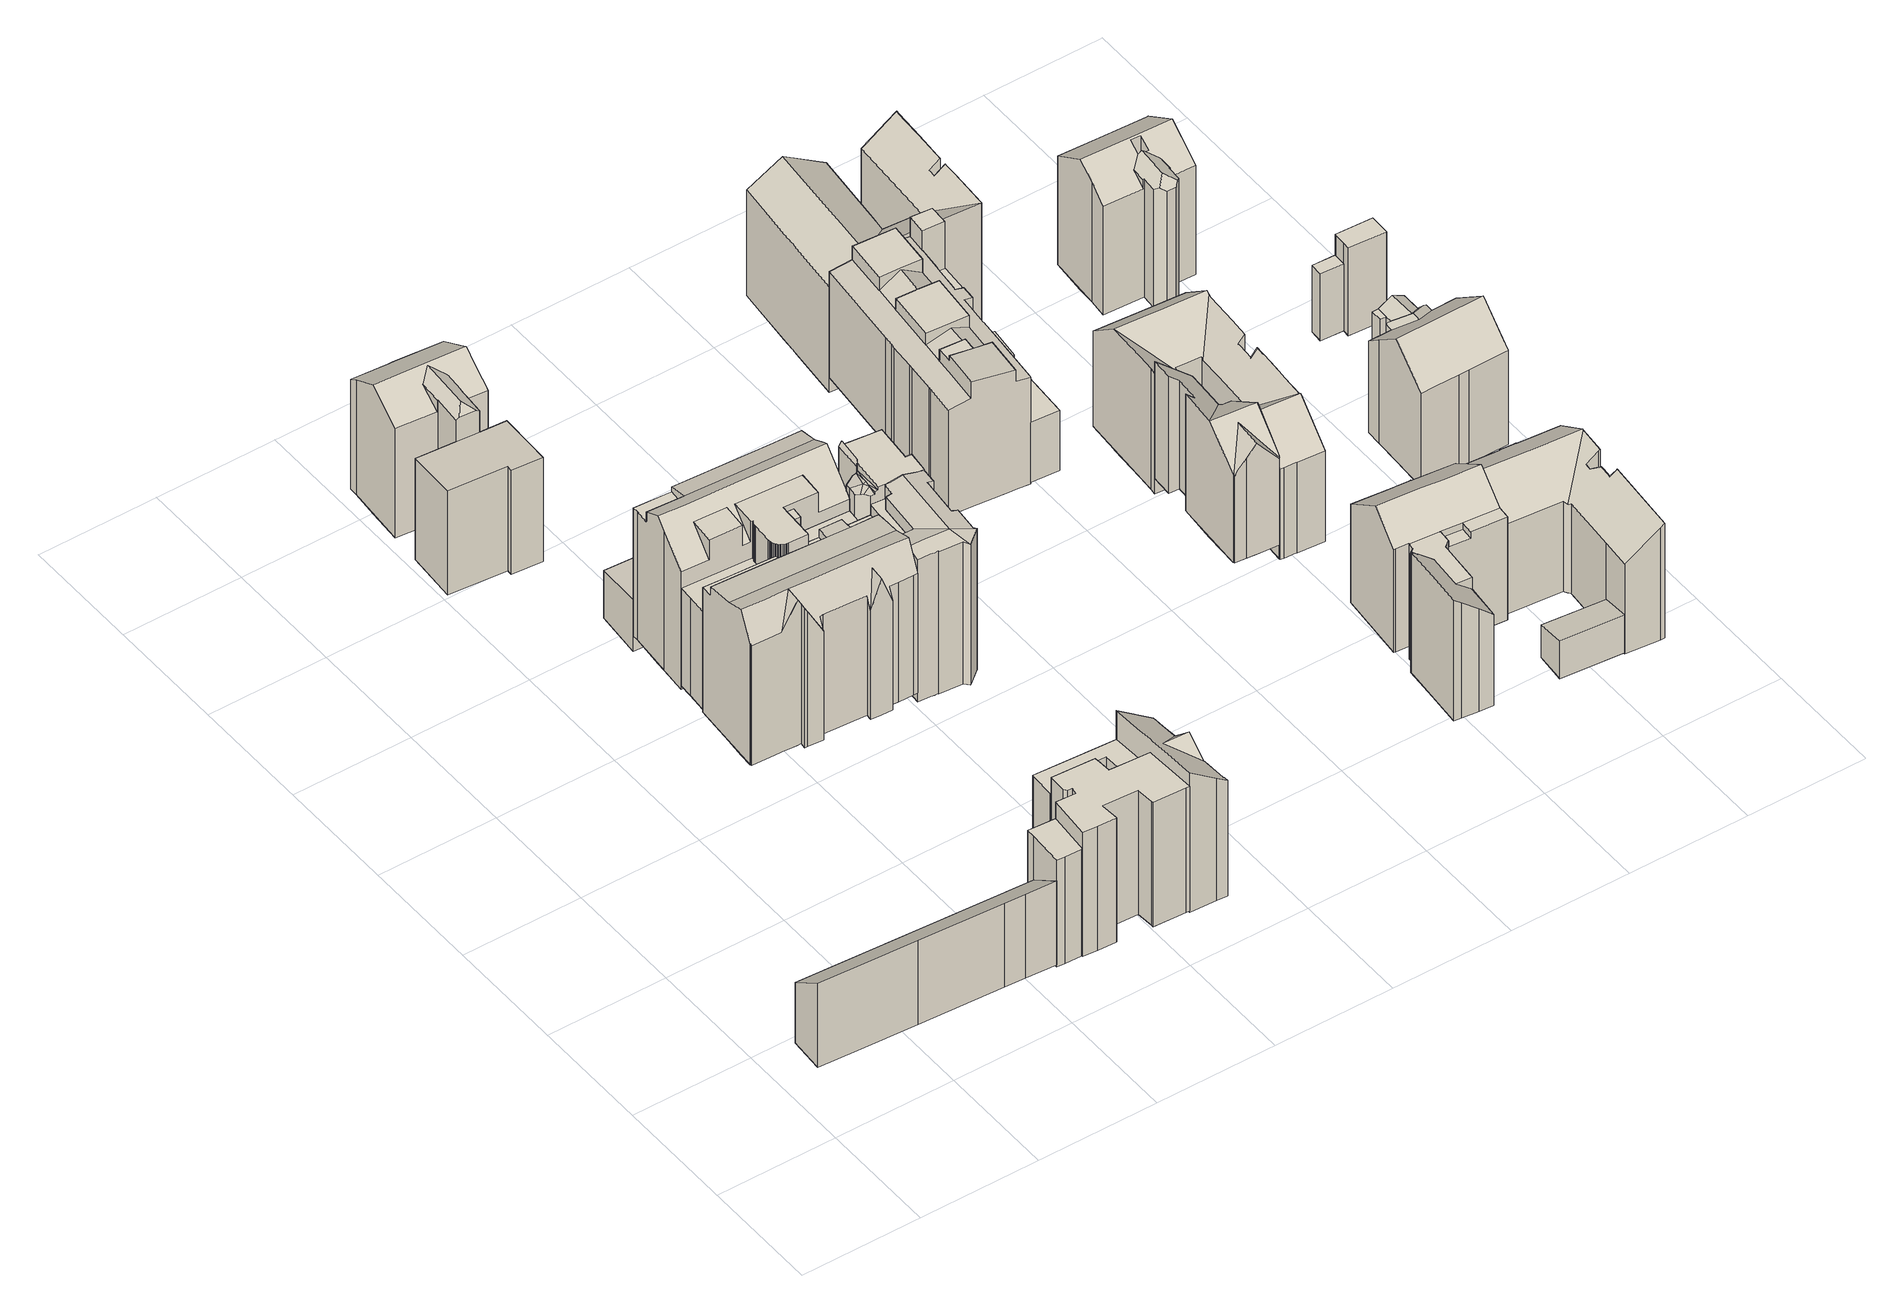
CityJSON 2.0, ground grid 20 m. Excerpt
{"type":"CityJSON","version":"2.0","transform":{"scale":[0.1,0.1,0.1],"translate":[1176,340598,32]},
"CityObjects":{
"building1":{"type":"Building","children":["building1-1","building1-2","building1-3","building1-4","building1-5","building1-6"]},
"building1-1":{"type":"BuildingPart","attributes":{"measuredHeight":20.57,"roofType":"FLACHDACH","HoeheDach":"62","NiedrigsteTraufeDesGebaeudes":"62","Blattnummer":"102081","HoeheGrund":"41"},"parents":["building1"],"geometry":[{"type":"Solid","lod":"2","boundaries":[[[[0,1,2,3,4,5,6,7,8,9,10,11,12,13]],[[14,15,16,17,18,19,20,21,22,23,24,25,26,27]],[[27,26,1,0]],[[26,25,2,1]],[[25,24,3,2]],[[24,23,4,3]],[[23,22,5,4]],[[22,21,6,5]],[[21,20,7,6]],[[20,19,8,7]],[[19,18,9,8]],[[18,17,10,9]],[[17,16,11,10]],[[16,15,12,11]],[[15,14,13,12]],[[14,27,0,13]]]]}]},
"building1-2":{"type":"BuildingPart","attributes":{"measuredHeight":15.68,"roofType":"PULTDACH","HoeheDach":"57","NiedrigsteTraufeDesGebaeudes":"53","Blattnummer":"102081","HoeheGrund":"42"},"parents":["building1"],"geometry":[{"type":"Solid","lod":"2","boundaries":[[[[28,29,30,31,32,33,34,35]],[[36,37,38,39,40,41,42,43]],[[36,35,34,37]],[[37,34,33,38]],[[38,33,32,39]],[[39,32,31,40]],[[40,31,30,41]],[[41,30,29,42]],[[43,42,29,28,35,36]]]]}]},
"building1-3":{"type":"BuildingPart","attributes":{"measuredHeight":23.15,"roofType":"FLACHDACH","HoeheDach":"64","NiedrigsteTraufeDesGebaeudes":"64","Blattnummer":"102081","HoeheGrund":"41"},"parents":["building1"],"geometry":[{"type":"Solid","lod":"2","boundaries":[[[[44,45,46,47,48,49,50,51,52,53,54,55,56,57,58,59,60,61,62,63,64]],[[65,66,67,68,69,70,71,72,73,74,75,76,77,78,79,80,81,82,83,84,85]],[[85,84,45,44]],[[84,83,46,45]],[[83,82,47,46]],[[82,81,48,47]],[[81,80,49,48]],[[80,79,50,49]],[[79,78,51,50]],[[78,77,52,51]],[[77,76,53,52]],[[76,75,54,53]],[[75,74,55,54]],[[74,73,56,55]],[[73,72,57,56]],[[72,71,58,57]],[[71,70,59,58]],[[70,69,60,59]],[[69,68,61,60]],[[68,67,62,61]],[[67,66,63,62]],[[66,65,64,63]],[[65,85,44,64]]]]}]},
"building1-4":{"type":"BuildingPart","attributes":{"measuredHeight":20.1,"roofType":"FLACHDACH","HoeheDach":"61","NiedrigsteTraufeDesGebaeudes":"61","Blattnummer":"102081","HoeheGrund":"41"},"parents":["building1"],"geometry":[{"type":"Solid","lod":"2","boundaries":[[[[86,87,88,89,90]],[[91,92,93,94,95]],[[95,94,87,86]],[[94,93,88,87]],[[93,92,89,88]],[[92,91,90,89]],[[91,95,86,90]]]]}]},
"building1-5":{"type":"BuildingPart","attributes":{"measuredHeight":26.03,"roofType":"PULTDACH","HoeheDach":"67","NiedrigsteTraufeDesGebaeudes":"62","Blattnummer":"102081","HoeheGrund":"41"},"parents":["building1"],"geometry":[{"type":"Solid","lod":"2","boundaries":[[[[96,97,98]],[[99,96,98]],[[7,100,101,102]],[[102,101,103,104]],[[104,103,105,106]],[[107,108,109,110]],[[110,109,111,112]],[[112,111,113,114]],[[114,113,115,116]],[[117,118,119,120,115,113,111,109,108,121,99,98,97,122,105,103,101,100]],[[114,116,123,124,8,125,7,102,104,106,126,127,128,129,130,107,110,112]],[[99,121,108,107,130,129,128,127,126,106,105,122,97,96]],[[125,8,124,123,116,115,120,119,118,117,100,7]]]]}]},
"building1-6":{"type":"BuildingPart","attributes":{"measuredHeight":19.94,"roofType":"FLACHDACH","HoeheDach":"61","NiedrigsteTraufeDesGebaeudes":"61","Blattnummer":"102081","HoeheGrund":"41"},"parents":["building1"],"geometry":[{"type":"Solid","lod":"2","boundaries":[[[[131,132,133,134,135,136,137]],[[138,139,140,141,142,143,144]],[[144,143,132,131]],[[143,142,133,132]],[[142,141,134,133]],[[141,140,135,134]],[[140,139,136,135]],[[139,138,137,136]],[[138,144,131,137]]]]}]},
"building2":{"type":"Building","children":["building2-1","building2-2"]},
"building2-1":{"type":"BuildingPart","attributes":{"measuredHeight":24.12,"roofType":"SATTELDACH","HoeheDach":"58","NiedrigsteTraufeDesGebaeudes":"55","Blattnummer":"102081","HoeheGrund":"34"},"parents":["building2"],"geometry":[{"type":"Solid","lod":"2","boundaries":[[[[145,146,147,148,149,150,151,152,153,154,155,156,157]],[[155,154,158,159,160,161,162,163,156]],[[164,165,147,146,166,167,168]],[[169,165,164]],[[169,170,171,172,148,147,165]],[[173,153,152,174]],[[174,152,151,175]],[[175,151,150,176]],[[177,163,162,178]],[[178,162,161,179]],[[179,161,160,180]],[[180,160,159,181]],[[181,159,158,182]],[[183,168,167,184]],[[145,166,146]],[[148,172,149]],[[185,171,170,186]],[[182,187,173,174,175,176,188,185,186,189,190,183,184,191,192,193,177,178,179,180,181]],[[190,189,186,170,169,164,168,183]],[[191,184,167,166,145,157,192]],[[188,176,150,149,172,171,185]],[[153,173,187,182,158,154]],[[157,156,163,177,193,192]]]]}]},
"building2-2":{"type":"BuildingPart","attributes":{"measuredHeight":19.57,"roofType":"PULTDACH","HoeheDach":"54","NiedrigsteTraufeDesGebaeudes":"53","Blattnummer":"102081","HoeheGrund":"34"},"parents":["building2"],"geometry":[{"type":"Solid","lod":"2","boundaries":[[[[194,195,196,197]],[[194,198,199,195]],[[198,200,201,199]],[[201,200,186,202]],[[202,186,183,203]],[[203,183,204,205]],[[206,205,204,207]],[[198,194,197,208,207,204,183,186,200]],[[209,196,195,199,201,202,203,205,206]],[[208,209,206,207]],[[196,209,208,197]]]]}]},
"building3":{"type":"Building","children":["building3-1","building3-2","building3-3","building3-4","building3-5","building3-6"]},
"building3-1":{"type":"BuildingPart","attributes":{"measuredHeight":19.64,"roofType":"FLACHDACH","HoeheDach":"59","NiedrigsteTraufeDesGebaeudes":"59","Blattnummer":"102081","HoeheGrund":"40"},"parents":["building3"],"geometry":[{"type":"Solid","lod":"2","boundaries":[[[[210,211,212,213,214,215,216]],[[217,218,219,220,221,222,223]],[[223,222,211,210]],[[222,221,212,211]],[[221,220,213,212]],[[220,219,214,213]],[[219,218,215,214]],[[218,217,216,215]],[[217,223,210,216]]]]}]},
"building3-2":{"type":"BuildingPart","attributes":{"measuredHeight":24.22,"roofType":"FLACHDACH","HoeheDach":"64","NiedrigsteTraufeDesGebaeudes":"64","Blattnummer":"102081","HoeheGrund":"40"},"parents":["building3"],"geometry":[{"type":"Solid","lod":"2","boundaries":[[[[224,225,226,227]],[[228,229,230,231]],[[231,230,225,224]],[[230,229,226,225]],[[229,228,227,226]],[[228,231,224,227]]]]}]},
"building3-3":{"type":"BuildingPart","attributes":{"measuredHeight":9.59,"roofType":"PULTDACH","HoeheDach":"46","NiedrigsteTraufeDesGebaeudes":"45","Blattnummer":"102081","HoeheGrund":"36"},"parents":["building3"],"geometry":[{"type":"Solid","lod":"2","boundaries":[[[[232,233,234,235]],[[235,234,236,237]],[[238,239,233,232]],[[238,240,237,236,241,239]],[[240,238,232,235,237]],[[239,241,236,234,233]]]]}]},
"building3-4":{"type":"BuildingPart","attributes":{"measuredHeight":27.52,"roofType":"SATTELDACH","HoeheDach":"67","NiedrigsteTraufeDesGebaeudes":"61","Blattnummer":"102081","HoeheGrund":"39"},"parents":["building3"],"geometry":[{"type":"Solid","lod":"2","boundaries":[[[[242,243,244,245,246,247,248,249,250,251]],[[252,253,254,255,256]],[[257,258,259,260]],[[248,261,262,263,249]],[[264,265,266,267]],[[256,250,249,252]],[[268,255,254,269]],[[270,260,259]],[[258,257,271]],[[252,249,263,253]],[[272,262,261,273]],[[274,275,276,277]],[[278,279,280,281]],[[281,280,282,283]],[[283,282,284,285]],[[285,284,286,287]],[[287,286,288,289]],[[289,288,290,291]],[[291,290,292,293]],[[293,292,294,295]],[[295,294,296,297]],[[297,296,298,299]],[[299,298,300,301]],[[301,300,302,303]],[[303,302,304,305]],[[305,304,306,307]],[[307,306,308,309]],[[309,308,310,311]],[[311,310,312,313]],[[313,312,275,274]],[[314,315,316]],[[317,318,319]],[[320,321,322,323]],[[323,322,324,325]],[[325,324,326,327]],[[327,326,328,329]],[[329,328,330,331]],[[331,330,332,333]],[[334,335,336,337]],[[338,339,340,333,332,315,314,271,257,260,270,265,264]],[[341,342,343,334,337,344,345,346,347,348,278,281,283,285,287,289,291,293,295,297,299,301,303,305,307,309,311,313,274,277,349,320,323,325,327,329,331,333,340,339,338,264,267,350,351,268,269,352,272,273]],[[270,259,258,271,314,316,317,319,336,335,246,245,244,243,242,251,266,265]],[[266,251,250,256,255,268,351,350,267]],[[278,348,347,346,353,354,355,279]],[[345,344,337,336,319,318,356,353,346]],[[276,357,321,320,349,277]],[[253,263,262,272,352,269,254]],[[335,334,343,342,247,246]],[[342,341,273,261,248,247]],[[312,310,308,306,304,302,300,298,296,294,292,290,288,286,284,282,280,279,355,354,353,356,318,317,316,315,332,330,328,326,324,322,321,357,276,275]]]]}]},
"building3-5":{"type":"BuildingPart","attributes":{"measuredHeight":18.3,"roofType":"FLACHDACH","HoeheDach":"58","NiedrigsteTraufeDesGebaeudes":"58","Blattnummer":"102081","HoeheGrund":"40"},"parents":["building3"],"geometry":[{"type":"Solid","lod":"2","boundaries":[[[[358,359,360,361,362,363,364,365,366,367,368,369,370,371,372,373,374]],[[375,376,377,378,379,380,381,382,383,384,385,386,387,388,389,390,391]],[[391,390,359,358]],[[390,389,360,359]],[[389,388,361,360]],[[388,387,362,361]],[[387,386,363,362]],[[386,385,364,363]],[[385,384,365,364]],[[384,383,366,365]],[[383,382,367,366]],[[382,381,368,367]],[[381,380,369,368]],[[380,379,370,369]],[[379,378,371,370]],[[378,377,372,371]],[[377,376,373,372]],[[376,375,374,373]],[[375,391,358,374]]]]}]},
"building3-6":{"type":"BuildingPart","attributes":{"measuredHeight":27.23,"roofType":"PULTDACH","HoeheDach":"67","NiedrigsteTraufeDesGebaeudes":"60","Blattnummer":"102081","HoeheGrund":"40"},"parents":["building3"],"geometry":[{"type":"Solid","lod":"2","boundaries":[[[[392,393,394,395,396,397,398,399,400,401]],[[399,402,403,404,405,406,407,408,409,400]],[[410,393,411]],[[412,413,414,415,416,393,410]],[[417,418,419,420]],[[405,421,422,406]],[[423,418,417]],[[424,425,426,427]],[[428,429,430,431]],[[431,430,432,433]],[[427,405,404,424]],[[434,402,399,435]],[[436,415,414,437]],[[437,414,413,438]],[[438,413,412,439]],[[440,441,442,443]],[[443,442,444,445]],[[445,444,446,447]],[[447,446,448,449]],[[449,448,450,451]],[[451,450,452,453]],[[453,452,454,455]],[[455,454,456,457]],[[457,456,458,459]],[[459,458,460,461]],[[461,460,462,463]],[[463,462,464,465]],[[465,464,466,467]],[[468,406,422,469]],[[426,421,405,427]],[[470,471,472,473]],[[473,472,474,475]],[[476,477,434,435,478,470,473,475,479,480,481,482,483,484,485,486,487,488,489,436,437,438,439,490,491,492,428,431,433,493,494,495,496,497,498,440,443,445,447,449,451,453,455,457,459,461,463,465,467,499,500,501]],[[432,401,400,409,502,503,496,495,494,493,433]],[[492,491,490,439,412,410,411,504,429,428]],[[416,505,506,507,508,509,419,418,423,510,474,472,471,398,397,396,395,394,393]],[[511,512,468,469,466,464,462,460,458,456,454,452,450,448,446,444,442,441,513,514,503,502]],[[471,470,478,435,399,398]],[[408,407,406,468,512,511,502,409]],[[434,477,476,501,425,424,404,403,402]],[[514,513,441,440,498,497,496,503]],[[469,422,421,426,425,501,500,499,467,466]],[[475,474,510,479]],[[423,480,479,510]],[[481,480,423,417,420,482]],[[420,419,509,484,483,482]],[[485,484,509,508,507,486]],[[487,486,507,506,505,488]],[[416,415,436,489,488,505]],[[430,429,504,411,393,392,401,432]]]]}]},
"building4":{"type":"Building","children":["building4-1","building4-2"]},
"building4-1":{"type":"BuildingPart","attributes":{"measuredHeight":22.44,"roofType":"FLACHDACH","HoeheDach":"62","NiedrigsteTraufeDesGebaeudes":"62","Blattnummer":"102081","HoeheGrund":"39"},"parents":["building4"],"geometry":[{"type":"Solid","lod":"2","boundaries":[[[[515,516,517,518,519,520,521,522,523]],[[524,525,526,527,528,529,530,531,532]],[[532,531,516,515]],[[531,530,517,516]],[[530,529,518,517]],[[529,528,519,518]],[[528,527,520,519]],[[527,526,521,520]],[[526,525,522,521]],[[525,524,523,522]],[[524,532,515,523]]]]}]},
"building4-2":{"type":"BuildingPart","attributes":{"measuredHeight":27.31,"roofType":"SATTELDACH","HoeheDach":"65","NiedrigsteTraufeDesGebaeudes":"63","Blattnummer":"102081","HoeheGrund":"38"},"parents":["building4"],"geometry":[{"type":"Solid","lod":"2","boundaries":[[[[533,534,535,536]],[[537,538,534,533]],[[539,540,535]],[[534,539,535]],[[541,542,543,544]],[[545,541,544]],[[546,547,548,549]],[[550,551,552]],[[553,550,554,555]],[[555,554,556,557]],[[557,556,558,559]],[[560,561,562,563]],[[538,564,534]],[[545,565,566,541]],[[567,568,569,570]],[[571,572,573]],[[574,575,576]],[[577,547,546,566]],[[541,566,546,549,542]],[[578,579,580,581]],[[581,580,582,583]],[[583,582,584,585]],[[585,584,551,586]],[[586,551,550,553]],[[587,588,589,590]],[[591,592,593,594]],[[595,596,597,598]],[[599,600,601,602,565,545,564,538,537,603]],[[604,587,590,605,578,581,583,585,586,553,555,557,559,606,607,608,609,610,611,612,613,560,563,614,601,600,599,603,615,616,617,591,594,618,595,598,619,620,621,622,623,624,625,626,627,628,567,570]],[[629,630,558,556,554,550,552,631,632,633,634]],[[632,631,552,635,636,637,638,633]],[[607,606,559,558,630,629,634,608]],[[637,636,635,613,612,611,610,638]],[[617,616,615,603,537,533,536,639,592,591]],[[640,540,543,620,619,598,597]],[[567,628,627,626,641,642,643,568]],[[593,644,596,595,618,594]],[[578,605,590,589,645,579]],[[547,577,646,624,623,622,548]],[[587,604,570,569,572,571,588]],[[647,641,626,625,624,646]],[[543,542,549,548,622,621,620]],[[534,544,543,540,539]],[[648,573,649,574]],[[562,576,575,602,601,614,563]],[[635,561,560,613]],[[634,633,638,610,609,608]],[[551,584,582,580,579,645,589,588,571,573,648,650,552]],[[602,575,574,649,573,572,569,568,643,642,641,647,646,577,566,565]],[[545,544,534,564]],[[552,650,648,574,576,562,561,635]],[[651,535,540,640,597,596,644]],[[639,536,535,651,644,593,592]]]]}]},
"building5":{"type":"Building","children":["building5-1","building5-2","building5-3","building5-4","building5-5","building5-6"]},
"building5-1":{"type":"BuildingPart","attributes":{"measuredHeight":11.58,"roofType":"FLACHDACH","HoeheDach":"47","NiedrigsteTraufeDesGebaeudes":"47","Blattnummer":"102081","HoeheGrund":"35"},"parents":["building5"],"geometry":[{"type":"Solid","lod":"2","boundaries":[[[[652,653,654,655,656,657,658,659,660,661,662,663,664,665,666]],[[667,668,669,670,671,672,673,674,675,676,677,678,679,680,681]],[[681,680,653,652]],[[680,679,654,653]],[[679,678,655,654]],[[678,677,656,655]],[[677,676,657,656]],[[676,675,658,657]],[[675,674,659,658]],[[674,673,660,659]],[[673,672,661,660]],[[672,671,662,661]],[[671,670,663,662]],[[670,669,664,663]],[[669,668,665,664]],[[668,667,666,665]],[[667,681,652,666]]]]}]},
"building5-2":{"type":"BuildingPart","attributes":{"measuredHeight":23.62,"roofType":"FLACHDACH","HoeheDach":"58","NiedrigsteTraufeDesGebaeudes":"58","Blattnummer":"102081","HoeheGrund":"35"},"parents":["building5"],"geometry":[{"type":"Solid","lod":"2","boundaries":[[[[682,683,684,685]],[[686,687,688,689]],[[689,688,683,682]],[[688,687,684,683]],[[687,686,685,684]],[[686,689,682,685]]]]}]},
"building5-3":{"type":"BuildingPart","attributes":{"measuredHeight":16.96,"roofType":"FLACHDACH","HoeheDach":"52","NiedrigsteTraufeDesGebaeudes":"52","Blattnummer":"102081","HoeheGrund":"36"},"parents":["building5"],"geometry":[{"type":"Solid","lod":"2","boundaries":[[[[690,691,692,693,694,695]],[[696,697,698,699,700,701]],[[701,700,691,690]],[[700,699,692,691]],[[699,698,693,692]],[[698,697,694,693]],[[697,696,695,694]],[[696,701,690,695]]]]}]},
"building5-4":{"type":"BuildingPart","attributes":{"measuredHeight":23.35,"roofType":"PULTDACH","HoeheDach":"58","NiedrigsteTraufeDesGebaeudes":"55","Blattnummer":"102081","HoeheGrund":"35"},"parents":["building5"],"geometry":[{"type":"Solid","lod":"2","boundaries":[[[[702,703,704,705]],[[705,704,706,707]],[[707,706,708,709]],[[710,711,712,713]],[[713,712,714,715]],[[716,717,718,719]],[[719,718,720]],[[721,722,723]],[[723,722,724,725]],[[726,727,728,729]],[[730,731,732,733]],[[734,735,736,665]],[[665,736,737,664]],[[664,737,738,663]],[[739,740,741,653]],[[664,663,742,662,743,744,745,746,747,748,749,750,751,752,753,754,755,702,705,707,709,756,757,739,653,758,652,759,734,665]],[[750,749,748,747,760,761,762,763,764,765,766,751]],[[760,767,768,769,770,771,772,738,737,736,735,773,774,775,741,740,730,733,723,725,776,777,761]],[[729,728,731,730,740,739,757,756,709,708]],[[747,746,745,744,769,768,767,760]],[[652,758,653,741,775,774]],[[734,759,652,774,773,735]],[[662,742,663,738,772,771]],[[744,743,662,771,770,769]],[[778,733,732,779,727,726]],[[780,721,781,720]],[[782,725,724,783,717,716]],[[761,777,784,762]],[[785,784,777,715,714,786,787]],[[764,787,786,711,710,788,765]],[[777,776,725,782,713,715]],[[763,762,784,785,787,764]],[[765,788,710,716,719,726,729,708,706,704,703,789,790,791,792,766]],[[714,712,711,786]],[[713,782,716,710]],[[783,724,722,721,780,720,718,717]],[[720,781,778,726,719]],[[779,732,731,728,727]],[[721,723,733,778,781]],[[751,766,792,752]],[[752,792,791,753]],[[753,791,790,754]],[[754,790,789,755]],[[755,789,703,702]]]]}]},
"building5-5":{"type":"BuildingPart","attributes":{"measuredHeight":11.23,"roofType":"FLACHDACH","HoeheDach":"47","NiedrigsteTraufeDesGebaeudes":"47","Blattnummer":"102081","HoeheGrund":"35"},"parents":["building5"],"geometry":[{"type":"Solid","lod":"2","boundaries":[[[[793,794,795,796,797,798]],[[799,800,801,802,803,804]],[[804,803,794,793]],[[803,802,795,794]],[[802,801,796,795]],[[801,800,797,796]],[[800,799,798,797]],[[799,804,793,798]]]]}]},
"building5-6":{"type":"BuildingPart","attributes":{"measuredHeight":19.21,"roofType":"FLACHDACH","HoeheDach":"54","NiedrigsteTraufeDesGebaeudes":"54","Blattnummer":"102081","HoeheGrund":"35"},"parents":["building5"],"geometry":[{"type":"Solid","lod":"2","boundaries":[[[[805,806,807,808]],[[809,810,811,812]],[[812,811,806,805]],[[811,810,807,806]],[[810,809,808,807]],[[809,812,805,808]]]]}]},
"building6":{"type":"Building","attributes":{"measuredHeight":23.36,"roofType":"SATTELDACH","HoeheDach":"63","NiedrigsteTraufeDesGebaeudes":"56","Blattnummer":"102081","HoeheGrund":"39"},"geometry":[{"type":"Solid","lod":"2","boundaries":[[[[813,814,815,816,817,818,819,820,821,822,823,824]],[[825,826,827,828]],[[829,830,831,832,833]],[[834,835,836,837]],[[837,836,838,839]],[[839,838,840,841]],[[842,843,844,845]],[[845,844,846,847]],[[848,849,850]],[[851,852,853,854]],[[854,853,855,856]],[[857,823,822,858]],[[858,822,821,859]],[[859,821,820,860]],[[860,820,819,861]],[[861,819,818,862]],[[862,818,817,863]],[[863,817,816,864]],[[865,866,867,868]],[[827,869,870,828]],[[871,872,873]],[[826,832,869,827]],[[825,833,832,826]],[[874,830,829,875]],[[876,877,874,875,878,879,880,881,882,883,834,837,839,841,884,842,845,847,885,886,865,868,887,851,854,856,888,857,858,859,860,861,862,863,864]],[[853,852,889,869,832,831,815,814,813,824,855]],[[850,873,872,890,891,892,870,869,889,867,866,893,848]],[[871,835,834,883,882,881,891,890,872]],[[846,849,848,893,866,865,886,885,847]],[[831,830,874,877,876,864,816,815]],[[878,875,829,833,825,828,870,879]],[[881,880,879,870,892,891]],[[867,889,852,851,887,868]],[[855,824,823,857,888,856]],[[840,894,843,842,884,841]],[[838,836,835,871,873,850,849,846,844,843,894,840]]]]}]},
"building7":{"type":"Building","attributes":{"measuredHeight":21.84,"roofType":"SATTELDACH","HoeheDach":"61","NiedrigsteTraufeDesGebaeudes":"56","Blattnummer":"102081","HoeheGrund":"39"},"geometry":[{"type":"Solid","lod":"2","boundaries":[[[[895,896,897,898,899,900]],[[901,902,898,897]],[[903,899,904,905]],[[906,907,908,909]],[[910,911,912,913]],[[913,912,914,915]],[[916,917,911,910]],[[918,919,920,921]],[[922,918,921,923,924,925,926,927,928,903,905,929,930,906,909,931,932,916,910,913,915,933,934,935,936,937,938,939]],[[936,935,934,933,915,914,940,941,942,943]],[[944,945,946,947,948,949,950,943,942,951,952]],[[942,941,940,914,912,911,917,953,954,908,907,951]],[[904,952,951,907,906,930,929,905]],[[950,949,948,939,938,937,936,943]],[[908,954,953,917,916,932,931,909]],[[919,918,922,939,948,947]],[[902,901,924,923,921,920]],[[927,926,896,895,900,928]],[[925,924,901,897,896,926]],[[900,899,903,928]],[[899,898,902,920,919,947,946,945,944,952,904]]]]}]},
"building8":{"type":"Building","attributes":{"measuredHeight":22.5,"roofType":"SATTELDACH","HoeheDach":"59","NiedrigsteTraufeDesGebaeudes":"53","Blattnummer":"102081","HoeheGrund":"37"},"geometry":[{"type":"Solid","lod":"2","boundaries":[[[[955,956,957,958]],[[959,960,956,955]],[[961,962,963,964]],[[965,966,962,961]],[[967,968,969,970]],[[971,972,973,974]],[[974,973,975,976]],[[977,978,979,980]],[[980,979,981,982]],[[982,981,983,984]],[[985,986,987,988]],[[989,990,991,992]],[[993,994,995,996,997,998,999,1000,1001,1002,1003,1004]],[[1002,1001,1000,999,991,990,1005,1006,1007,1008,1003]],[[1009,1010,1011,983,981,979,978,1012,987,986,1013,1014,998,997,1015,1016,1017]],[[1018,1019,1020,1021,985,988,1022,977,980,982,984,1023,1024,1025,1026,971,974,976,1027,965,961,964,1028,967,970,1029,1030,1031,1032,1033,1034,1035,1036,959,955,958,1037,1038,1039,1040,1041,1042,1043,989,992]],[[957,1044,1004,1003,1008,1040,1039,1038,1037,958]],[[1034,1033,996,995,994,1035]],[[1007,1006,1005,990,989,1043,1042,1041,1040,1008]],[[985,1021,1020,1019,1018,992,991,999,998,1014,1013,986]],[[1016,1015,997,996,1033,1032,1031,1030]],[[993,960,959,1036,1035,994]],[[1017,1016,1030,1029,970,969]],[[972,971,1026,1025,1024,1010,1009,1045]],[[977,1022,988,987,1012,978]],[[1024,1023,984,983,1011,1010]],[[1027,976,975,1046,966,965]],[[963,1047,968,967,1028,964]],[[1048,1045,1009,1017,969,968,1047]],[[966,1046,975,973,972,1045,1048,1047,963,962]],[[960,993,1004,1044,957,956]]]]}]},
"building9":{"type":"Building","attributes":{"measuredHeight":23.38,"roofType":"SATTELDACH","HoeheDach":"56","NiedrigsteTraufeDesGebaeudes":"51","Blattnummer":"102081","HoeheGrund":"32"},"geometry":[{"type":"Solid","lod":"2","boundaries":[[[[1049,1050,1051,1052]],[[1053,1054,1055,1056]],[[1056,1055,1057,1058]],[[1058,1057,1059,1060]],[[1060,1059,1061,1062]],[[1062,1061,1063,1064]],[[1064,1063,1065,1066]],[[1066,1065,1067,1068]],[[1068,1067,1069,1070]],[[1071,1072,1073,1074,1075,1076,1077,1078,1079,1080,1081,1082,1083,1084]],[[1085,1086,1052,1051,1087,1088,1071,1084]],[[1058,1060,1062,1064,1066,1068,1070,1089,1090,1091,1092,1049,1052,1086,1085,1084,1083,1082,1081,1080,1079,1078,1093,1094,1095,1096,1097,1098,1099,1100,1053,1056]],[[1088,1101,1102,1103,1077,1076,1075,1074,1073,1072,1071]],[[1104,1105,1106,1103,1102,1101,1088]],[[1087,1051,1050,1107,1108,1109,1110,1111,1104,1088]],[[1108,1112,1113,1069,1067,1065,1063,1061,1059,1057,1055,1054,1114,1109]],[[1096,1095,1094,1106,1105,1104]],[[1111,1110,1109,1099,1098,1097,1096,1104]],[[1109,1114,1054,1053,1100,1099]],[[1091,1090,1089,1070,1069,1113,1112,1108]],[[1092,1091,1108,1107,1050,1049]],[[1103,1106,1094,1093,1078,1077]]]]}]},
"building10":{"type":"Building","children":["building10-1","building10-2"]},
"building10-1":{"type":"BuildingPart","attributes":{"measuredHeight":7.1,"roofType":"PULTDACH","HoeheDach":"46","NiedrigsteTraufeDesGebaeudes":"46","Blattnummer":"102081","HoeheGrund":"39"},"parents":["building10"],"geometry":[{"type":"Solid","lod":"2","boundaries":[[[[1115,1116,1117,1118,1119,1120]],[[1121,1122,1123,1124,1125,1126]],[[1121,1120,1119,1122]],[[1122,1119,1118,1123]],[[1123,1118,1117,1124]],[[1124,1117,1116,1125]],[[1126,1125,1116,1115,1120,1121]]]]}]},
"building10-2":{"type":"BuildingPart","attributes":{"measuredHeight":21.5,"roofType":"SATTELDACH","HoeheDach":"61","NiedrigsteTraufeDesGebaeudes":"56","Blattnummer":"102081","HoeheGrund":"39"},"parents":["building10"],"geometry":[{"type":"Solid","lod":"2","boundaries":[[[[1127,1128,1129,1130]],[[1131,1132,1133,1134]],[[1134,1133,1135,1136]],[[1137,1138,1139,1140]],[[1140,1139,1141,1142]],[[1143,1144,1145,1146]],[[1146,1145,1147,1148]],[[1149,1150,1151,1152]],[[1152,1151,1153,1154]],[[1154,1153,1155,1156]],[[1156,1155,1157,1158]],[[1158,1157,1144,1143]],[[1159,1160,1161,1162]],[[1162,1161,1163,1164]],[[1164,1163,1165,1166]],[[1166,1165,1167,1168]],[[1169,1170,1159,1162,1164,1166,1168,1171,1149,1152,1154,1156,1158,1143,1146,1148,1172,1173,1127,1130,1174,1131,1134,1136,1175,1137,1140,1142,1176,1177]],[[1173,1172,1148,1147,1178,1179,1128,1127]],[[1159,1170,1169,1177,1180,1181,1182,1160]],[[1149,1171,1168,1167,1183,1150]],[[1184,1180,1177,1176,1142,1141]],[[1185,1138,1137,1175,1136,1135]],[[1129,1186,1132,1131,1174,1130]],[[1157,1155,1153,1151,1150,1183,1167,1165,1163,1161,1160,1182,1179,1178,1147,1145,1144]],[[1187,1181,1180,1184,1141,1139,1138,1185,1135,1133,1132,1186]],[[1128,1179,1182,1181,1187,1186,1129]]]]}]},
"building11":{"type":"Building","attributes":{"measuredHeight":22.84,"roofType":"SATTELDACH","HoeheDach":"60","NiedrigsteTraufeDesGebaeudes":"55","Blattnummer":"102081","HoeheGrund":"38"},"geometry":[{"type":"Solid","lod":"2","boundaries":[[[[1188,1189,1190,1191,1192,1193,1194]],[[1192,1195,1196,1197,1198,1199,1200,1193]],[[1197,1201,1202,1203,1204,1205,1198]],[[1206,1207,1208,1209]],[[1202,1201,1210,1211,1212,1213,1214,1215,1203]],[[1207,1214,1213,1216,1208]],[[1213,1212,1217,1216]],[[1197,1196,1218,1219,1210,1201]],[[1220,1191,1190,1221]],[[1221,1190,1189,1222]],[[1223,1200,1199,1224]],[[1225,1205,1204,1226]],[[1227,1206,1209,1228]],[[1229,1219,1218,1230]],[[1231,1220,1221,1222,1232,1233,1234,1223,1224,1235,1225,1226,1236,1237,1238,1239,1227,1228,1240,1241,1242,1243,1244,1245,1229,1230,1246,1247]],[[1209,1208,1216,1217,1242,1241,1240,1228]],[[1211,1210,1219,1229,1245,1244]],[[1244,1243,1242,1217,1212,1211]],[[1238,1237,1215,1214,1207,1239]],[[1227,1239,1207,1206]],[[1204,1203,1215,1237,1236,1226]],[[1218,1196,1195,1247,1246,1230]],[[1199,1198,1205,1225,1235,1224]],[[1233,1232,1222,1189,1188,1194]],[[1191,1220,1231,1247,1195,1192]],[[1194,1193,1200,1223,1234,1233]]]]}]},
"building12":{"type":"Building","attributes":{"measuredHeight":24.39,"roofType":"SATTELDACH","HoeheDach":"58","NiedrigsteTraufeDesGebaeudes":"54","Blattnummer":"102081","HoeheGrund":"33"},"geometry":[{"type":"Solid","lod":"2","boundaries":[[[[1248,1249,1250,1251,1252,1253,1254,1255,1256,1257,1258,1259,1260,1261,1262]],[[1259,1258,1263,1264,1265,1266,1267,1268,1260]],[[1269,1270,1271,1272,1273,1274,1250,1249,1275]],[[1276,1277,1278,1272,1271]],[[1278,1279,1280,1281,1255,1254,1273,1272]],[[1282,1262,1261,1283]],[[1284,1253,1252,1285]],[[1285,1252,1251,1286]],[[1287,1268,1267,1288]],[[1288,1267,1266,1289]],[[1289,1266,1265,1290]],[[1290,1265,1264,1291]],[[1291,1264,1263,1292]],[[1248,1275,1249]],[[1293,1270,1269,1294]],[[1295,1277,1276,1296]],[[1255,1281,1256]],[[1297,1280,1279,1298]],[[1292,1299,1300,1301,1297,1298,1302,1295,1296,1303,1293,1294,1304,1282,1283,1305,1287,1288,1289,1290,1291],[1286,1306,1307,1308,1309,1284,1285]],[[1273,1254,1253,1284,1309,1308,1307,1274]],[[1295,1302,1298,1279,1278,1277]],[[1303,1296,1276,1271,1270,1293]],[[1304,1294,1269,1275,1248,1262,1282]],[[1250,1274,1307,1306,1286,1251]],[[1301,1300,1257,1256,1281,1280,1297]],[[1257,1300,1299,1292,1263,1258]],[[1261,1260,1268,1287,1305,1283]]]]}]},
"building13":{"type":"Building","children":["building13-1","building13-2"]},
"building13-1":{"type":"BuildingPart","attributes":{"measuredHeight":16.4,"roofType":"FLACHDACH","HoeheDach":"53","NiedrigsteTraufeDesGebaeudes":"53","Blattnummer":"102081","HoeheGrund":"37"},"parents":["building13"],"geometry":[{"type":"Solid","lod":"2","boundaries":[[[[1310,1311,1312,1313,1314]],[[1315,1316,1317,1318,1319]],[[1319,1318,1311,1310]],[[1318,1317,1312,1311]],[[1317,1316,1313,1312]],[[1316,1315,1314,1313]],[[1315,1319,1310,1314]]]]}]},
"building13-2":{"type":"BuildingPart","attributes":{"measuredHeight":12.47,"roofType":"FLACHDACH","HoeheDach":"49","NiedrigsteTraufeDesGebaeudes":"49","Blattnummer":"102081","HoeheGrund":"37"},"parents":["building13"],"geometry":[{"type":"Solid","lod":"2","boundaries":[[[[1310,1314,1320,1321]],[[1322,1323,1324,1325]],[[1325,1324,1314,1310]],[[1324,1323,1320,1314]],[[1323,1322,1321,1320]],[[1322,1325,1310,1321]]]]}]}
},
"vertices":[
[535,139,89],[535,133,89],[464,137,89],[462,137,89],[464,178,89],[464,181,89],[496,179,89],[600,173,89],[604,99,89],[570,101,89],[568,152,89],[550,153,89],[548,154,89],[534,154,89],[534,154,295],[548,154,295],[550,153,295],[568,152,295],[570,101,295],[604,99,295],[600,173,295],[496,179,295],[464,181,295],[464,178,295],[462,137,295],[464,137,295],[535,133,295],[535,139,295],
[68,41,255],[166,36,255],[307,28,254],[341,26,254],[391,23,255],[395,82,211],[7,104,211],[3,45,255],[3,45,98],[7,104,98],[395,82,98],[391,23,98],[341,26,98],[307,28,98],[166,36,98],[68,41,98],
[608,11,92],[602,11,92],[548,14,92],[548,17,92],[546,46,92],[487,49,92],[489,20,92],[489,18,92],[458,19,92],[434,21,92],[440,93,92],[473,91,92],[474,102,92],[467,102,92],[463,108,92],[464,137,92],[535,133,92],[536,121,92],[537,103,92],[570,101,92],[604,99,92],[604,99,324],[570,101,324],[537,103,324],[536,121,324],[535,133,324],[464,137,324],[463,108,324],[467,102,324],[474,102,324],[473,91,324],[440,93,324],[434,21,324],[458,19,324],[489,18,324],[489,20,324],[487,49,324],[546,46,324],[548,17,324],[548,14,324],[602,11,324],[608,11,324],
[535,139,91],[534,154,91],[548,154,91],[550,153,91],[549,139,91],[549,139,292],[550,153,292],[548,154,292],[534,154,292],[535,139,292],
[664,91,336],[663,123,305],[621,93,336],[666,59,305],[600,173,349],[660,170,305],[660,170,89],[661,165,305],[661,165,89],[661,148,305],[661,148,89],[668,16,89],[668,16,305],[670,16,304],[670,16,89],[670,8,304],[670,8,89],[652,9,317],[652,9,89],[608,11,349],[608,11,89],[602,127,349],[604,99,349],[604,93,349],[606,60,349],[666,57,305],[663,124,305],[606,60,89],[604,93,89],[602,127,89],[663,124,89],[663,123,89],[664,91,89],[666,59,89],[666,57,89],
[440,93,94],[434,21,94],[432,21,94],[405,22,94],[391,23,94],[395,82,94],[395,96,94],[395,96,293],[395,82,293],[391,23,293],[405,22,293],[432,21,293],[434,21,293],[440,93,293],
[271,1316,229],[273,1353,251],[294,1371,263],[313,1350,251],[310,1314,229],[353,1310,229],[355,1326,238],[356,1348,252],[358,1367,264],[358,1369,265],[292,1374,265],[209,1380,265],[205,1322,229],[358,1371,263],[362,1427,229],[282,1434,229],[273,1434,229],[213,1439,229],[213,1426,237],[273,1266,255],[288,1285,263],[271,1316,251],[272,1316,252],[268,1266,252],[300,1264,255],[305,1263,252],[309,1314,252],[310,1314,251],[358,1367,24],[356,1348,24],[355,1326,24],[353,1310,24],[213,1426,24],[213,1439,24],[273,1434,24],[282,1434,24],[362,1427,24],[358,1371,24],[268,1266,24],[272,1316,24],[309,1314,24],[305,1263,24],[358,1369,24],[310,1314,24],[300,1264,24],[273,1266,24],[271,1316,24],[205,1322,24],[209,1380,24],
[342,1165,24],[342,1165,219],[291,1169,219],[291,1169,24],[344,1193,24],[344,1193,217],[349,1260,24],[349,1260,213],[305,1263,213],[268,1266,213],[202,1271,24],[202,1271,213],[196,1186,219],[196,1186,24],[292,1178,24],[292,1178,219],
[496,789,75],[587,784,75],[586,770,75],[582,728,75],[476,734,75],[478,771,75],[494,770,75],[494,770,272],[478,771,272],[476,734,272],[582,728,272],[586,770,272],[587,784,272],[496,789,272],
[496,789,79],[494,770,79],[478,771,79],[479,790,79],[479,790,321],[478,771,321],[494,770,321],[496,789,321],
[323,926,45],[323,926,141],[330,1005,134],[330,1005,45],[555,992,134],[555,992,45],[551,913,45],[551,913,141],[553,938,45],[553,938,138],
[363,857,350],[417,854,350],[430,854,350],[541,848,350],[592,845,350],[593,856,344],[594,877,332],[382,888,332],[321,892,332],[318,860,350],[382,888,313],[385,922,313],[323,926,313],[323,917,313],[321,892,313],[412,793,332],[416,835,332],[362,838,332],[358,796,332],[597,911,322],[551,913,322],[385,922,322],[313,799,74],[313,799,294],[317,844,335],[317,844,74],[323,917,74],[323,926,74],[358,796,294],[412,793,294],[551,913,74],[597,911,74],[424,746,74],[424,746,332],[424,748,332],[424,748,74],[476,734,74],[476,734,332],[476,729,332],[476,729,74],[475,725,332],[475,725,74],[443,727,332],[443,727,74],[441,727,332],[441,727,74],[439,727,332],[439,727,74],[437,728,332],[437,728,74],[435,729,332],[435,729,74],[433,730,332],[433,730,74],[432,731,332],[432,731,74],[430,732,332],[430,732,74],[429,733,332],[429,733,74],[428,735,332],[428,735,74],[427,736,332],[427,736,74],[426,738,332],[426,738,74],[425,740,332],[425,740,74],[424,742,332],[424,742,74],[424,744,332],[424,744,74],[426,793,294],[426,793,332],[429,834,332],[539,828,332],[536,787,332],[536,787,294],[426,782,74],[426,782,332],[426,783,332],[426,783,74],[426,785,332],[426,785,74],[427,787,332],[427,787,74],[428,789,332],[428,789,74],[428,791,332],[428,791,74],[430,792,332],[430,792,74],[588,793,74],[588,793,303],[587,784,294],[587,784,74],[358,796,74],[412,793,74],[426,793,74],[594,877,74],[593,856,74],[592,845,74],[536,787,74],[496,789,74],[479,790,74],[478,778,74],[478,771,74],[426,781,74],[318,860,74],[321,892,74],[385,922,74],[479,790,332],[478,778,332],[478,771,332],[496,789,332],[426,781,332],
[312,776,81],[313,799,81],[430,792,81],[428,791,81],[428,789,81],[427,787,81],[426,785,81],[426,783,81],[426,782,81],[424,748,81],[424,746,81],[424,744,81],[424,742,81],[425,740,81],[426,738,81],[427,736,81],[309,743,81],[309,743,264],[427,736,264],[426,738,264],[425,740,264],[424,742,264],[424,744,264],[424,746,264],[424,748,264],[426,782,264],[426,783,264],[426,785,264],[427,787,264],[428,789,264],[428,791,264],[430,792,264],[313,799,264],[312,776,264],
[340,639,348],[378,637,348],[415,635,348],[490,631,348],[509,630,348],[527,629,348],[574,626,348],[577,660,334],[304,675,334],[301,641,348],[579,682,330],[581,705,326],[581,707,326],[534,709,326],[496,711,326],[421,716,326],[347,720,326],[308,722,326],[376,612,348],[350,614,299],[382,612,337],[381,602,336],[386,602,327],[411,600,280],[411,601,280],[506,595,330],[508,621,330],[488,597,280],[488,596,280],[535,730,324],[498,732,324],[524,594,280],[581,707,309],[582,728,309],[535,730,309],[534,709,309],[301,616,76],[301,616,299],[301,618,301],[301,618,76],[300,618,302],[300,618,76],[579,682,76],[577,660,76],[411,600,76],[386,602,76],[381,602,76],[382,612,76],[427,736,76],[427,736,309],[428,735,309],[428,735,76],[429,733,309],[429,733,76],[430,732,309],[430,732,76],[432,731,309],[432,731,76],[433,730,309],[433,730,76],[435,729,309],[435,729,76],[437,728,309],[437,728,76],[439,727,309],[439,727,76],[441,727,309],[441,727,76],[443,727,309],[443,727,76],[475,725,309],[475,725,76],[476,729,309],[476,729,76],[476,734,309],[476,734,76],[496,711,309],[498,732,309],[572,602,76],[572,602,299],[565,602,299],[565,602,76],[540,603,299],[540,603,76],[581,707,76],[581,705,76],[574,626,76],[525,604,76],[524,594,76],[506,595,76],[488,596,76],[488,597,76],[489,606,76],[488,606,76],[418,610,76],[413,610,76],[412,610,76],[411,601,76],[376,612,76],[350,614,76],[338,614,76],[301,641,76],[304,675,76],[308,722,76],[309,743,76],[348,740,76],[423,736,76],[498,732,76],[535,730,76],[582,728,76],[308,722,309],[309,743,309],[338,614,299],[412,610,299],[413,610,299],[418,610,299],[488,606,299],[489,606,299],[525,604,299],[347,720,309],[421,716,309],[423,736,309],[348,740,309],
[577,660,73],[579,682,73],[581,705,73],[596,703,73],[602,755,73],[624,753,73],[622,733,73],[612,734,73],[605,659,73],[605,659,298],[612,734,298],[622,733,298],[624,753,298],[602,755,298],[596,703,298],[581,705,298],[579,682,298],[577,660,298],
[595,762,315],[610,770,316],[605,777,318],[592,764,315],[602,755,314],[608,754,314],[611,779,318],[613,804,314],[619,810,311],[614,805,311],[613,804,311],[611,779,315],[614,754,319],[619,810,332],[623,853,332],[618,853,324],[614,805,324],[651,588,322],[677,609,322],[640,622,331],[651,588,59],[644,596,324],[644,596,59],[605,599,324],[605,599,59],[605,600,325],[605,600,59],[612,734,59],[612,734,322],[622,733,324],[622,733,59],[608,754,319],[614,754,325],[619,810,325],[680,782,59],[680,782,325],[690,781,325],[690,781,59],[686,746,323],[686,746,325],[678,747,325],[626,752,325],[624,752,325],[624,752,324],[623,853,325],[667,655,59],[667,655,325],[669,655,325],[669,655,59],[677,654,323],[677,654,59],[673,613,323],[673,613,59],[677,609,59],[684,721,59],[684,721,323],[674,722,325],[674,722,59],[586,770,59],[586,770,314],[587,784,314],[587,784,59],[588,793,59],[588,793,313],[607,804,313],[607,804,59],[608,754,59],[614,754,59],[624,753,59],[624,753,325],[602,755,59],[686,746,59],[667,656,59],[599,600,59],[593,601,59],[572,602,59],[574,626,59],[577,660,59],[599,659,59],[604,659,59],[605,659,59],[624,752,59],[595,762,59],[592,764,59],[586,769,59],[587,785,59],[612,804,59],[613,804,59],[614,805,59],[618,853,59],[623,853,59],[630,852,59],[666,848,59],[686,846,59],[685,839,59],[684,826,59],[593,601,325],[599,600,325],[601,625,331],[595,625,331],[574,626,331],[572,602,325],[605,659,322],[604,659,322],[599,659,322],[577,660,322],[586,769,314],[612,804,314],[686,846,325],[685,839,325],[684,826,325],[587,785,314],[667,656,325],[630,852,325],[666,848,325],[652,749,331],[652,749,325],[643,657,331],[588,784,314],
[999,1150,30],[1004,1194,30],[1040,1191,30],[1039,1180,30],[1037,1150,30],[1029,1028,30],[1029,1021,30],[1004,1023,30],[994,1024,30],[990,1025,30],[987,1025,30],[992,1078,30],[1005,1076,30],[1007,1100,30],[1011,1149,30],[1011,1149,146],[1007,1100,146],[1005,1076,146],[992,1078,146],[987,1025,146],[990,1025,146],[994,1024,146],[1004,1023,146],[1029,1021,146],[1029,1028,146],[1037,1150,146],[1039,1180,146],[1040,1191,146],[1004,1194,146],[999,1150,146],
[1004,1194,28],[1007,1226,28],[1042,1223,28],[1040,1191,28],[1040,1191,265],[1042,1223,265],[1007,1226,265],[1004,1194,265],
[1004,1023,35],[998,968,35],[982,970,35],[987,1025,35],[990,1025,35],[994,1024,35],[994,1024,205],[990,1025,205],[987,1025,205],[982,970,205],[998,968,205],[1004,1023,205],
[858,1057,30],[858,1057,228],[859,1064,228],[859,1064,30],[861,1080,228],[861,1080,30],[876,1234,228],[876,1234,30],[890,995,232],[890,995,253],[932,992,253],[932,992,244],[929,966,253],[929,966,244],[894,1032,232],[894,1032,253],[902,1114,253],[902,1114,232],[936,1112,253],[938,1112,253],[972,1109,253],[972,1109,232],[964,1027,253],[964,1027,232],[906,1159,232],[906,1159,257],[913,1232,257],[913,1232,232],[983,1227,232],[983,1227,257],[976,1154,257],[976,1154,232],[994,1103,30],[994,1103,229],[1007,1100,228],[1005,1076,228],[992,1078,229],[1007,1226,30],[1007,1226,229],[1004,1194,229],[987,1026,30],[984,989,30],[982,970,30],[981,963,30],[975,899,30],[975,897,30],[951,900,30],[940,901,30],[881,907,30],[844,910,30],[849,958,30],[850,963,30],[854,1008,30],[855,1015,30],[913,1232,30],[983,1227,30],[1000,1153,30],[995,1108,30],[975,897,229],[951,900,232],[951,900,253],[940,901,255],[881,907,263],[881,907,232],[844,910,228],[975,899,229],[981,963,229],[982,970,229],[984,989,229],[987,1025,229],[987,1026,229],[995,1108,229],[999,1150,229],[1000,1153,229],[960,990,232],[958,965,232],[941,1157,254],[941,1157,257],[937,1112,253],[937,1112,254],[935,1029,244],[935,1029,253],[958,965,253],[929,966,257],[888,969,253],[888,969,263],[888,969,232],[855,1015,228],[854,1008,228],[850,963,228],[849,958,228],
[1004,1023,33],[1029,1021,33],[1021,893,33],[975,897,33],[982,970,33],[998,968,33],[998,968,145],[982,970,145],[975,897,145],[1021,893,145],[1029,1021,145],[1004,1023,145],
[1007,1100,32],[994,1103,32],[999,1150,32],[1011,1149,32],[1011,1149,225],[999,1150,225],[994,1103,225],[1007,1100,225],
[1232,333,307],[1266,329,307],[1325,324,307],[1331,392,255],[1261,399,255],[1261,400,255],[1258,400,255],[1237,402,255],[1234,403,254],[1234,401,256],[1164,407,257],[1158,340,307],[1260,258,253],[1262,279,253],[1227,283,253],[1225,261,253],[1319,253,265],[1320,264,265],[1321,274,265],[1262,279,265],[1260,258,265],[1202,123,73],[1202,123,243],[1179,125,264],[1179,125,73],[1152,128,287],[1152,128,73],[1139,129,298],[1139,129,73],[1149,244,73],[1149,244,298],[1152,244,295],[1152,244,73],[1161,243,287],[1161,243,73],[1161,245,265],[1161,245,287],[1187,242,265],[1177,288,73],[1177,288,266],[1156,290,265],[1156,290,73],[1153,290,265],[1153,290,73],[1164,407,73],[1234,401,73],[1234,403,73],[1237,402,73],[1258,400,73],[1261,400,73],[1261,399,73],[1331,392,73],[1163,267,73],[1163,267,265],[1176,277,265],[1176,277,73],[1227,283,265],[1225,261,265],[1208,182,243],[1208,182,265],[1182,184,265],[1320,264,73],[1319,253,73],[1325,324,73],[1321,274,73],[1260,258,73],[1225,261,73],[1224,261,73],[1214,253,73],[1213,240,73],[1208,182,73],[1144,187,73],[1161,245,73],[1163,266,73],[1177,287,73],[1158,340,73],[1177,287,265],[1213,240,265],[1214,253,265],[1224,261,265],[1163,266,265],[1144,187,298],
[1087,564,245],[1099,563,260],[1116,561,281],[1120,610,281],[1081,567,237],[1081,564,236],[1152,558,236],[1153,559,236],[1081,567,74],[1080,567,237],[1080,567,74],[1088,690,74],[1088,690,292],[1104,689,276],[1104,689,74],[1090,732,74],[1090,732,292],[1092,768,292],[1092,768,74],[1152,764,236],[1152,764,74],[1107,731,74],[1107,731,276],[1154,561,74],[1154,561,237],[1153,561,237],[1153,561,74],[1158,618,74],[1153,559,74],[1152,558,74],[1116,561,74],[1099,563,74],[1087,564,74],[1081,564,74],[1083,626,74],[1083,627,74],[1105,703,74],[1107,730,74],[1150,727,74],[1148,699,74],[1148,696,74],[1147,687,74],[1149,686,74],[1154,686,74],[1162,686,74],[1150,727,236],[1148,699,236],[1148,696,236],[1147,687,243],[1120,622,292],[1145,620,292],[1150,619,292],[1158,618,292],[1162,686,242],[1154,686,243],[1149,686,243],[1083,627,292],[1083,626,292],[1107,730,276],[1105,703,276],
[1092,768,45],[1092,768,270],[1093,778,270],[1093,778,45],[1152,764,45],[1152,764,214],[1154,559,45],[1154,559,214],[1154,561,216],[1154,561,45],[1159,558,45],[1159,558,214],[1162,686,45],[1162,686,217],[1162,689,214],[1162,689,45],[1231,617,45],[1231,617,269],[1226,553,214],[1226,553,45],[1181,557,214],[1181,557,45],[1228,731,45],[1228,731,254],[1239,731,267],[1239,731,45],[1238,719,267],[1238,719,45],[1238,715,267],[1238,715,45],[1241,764,45],[1241,764,266],[1230,764,254],[1230,764,45],[1250,918,45],[1250,918,223],[1252,918,223],[1252,918,45],[1155,804,214],[1155,808,217],[1170,807,217],[1198,805,217],[1197,801,214],[1248,859,267],[1248,863,270],[1202,866,270],[1174,868,270],[1159,869,270],[1099,874,270],[1099,873,270],[1206,921,223],[1177,923,223],[1163,924,223],[1103,929,223],[1231,622,267],[1234,660,266],[1236,684,267],[1230,759,254],[1244,797,266],[1247,852,266],[1195,761,214],[1190,687,214],[1189,687,213],[1248,863,45],[1248,859,45],[1247,852,45],[1244,797,45],[1230,759,45],[1236,684,45],[1234,660,45],[1231,622,45],[1231,618,45],[1180,557,45],[1158,624,45],[1189,687,45],[1190,687,45],[1195,761,45],[1197,801,45],[1198,805,45],[1170,807,45],[1155,808,45],[1155,804,45],[1095,808,45],[1099,873,45],[1099,874,45],[1103,929,45],[1163,924,45],[1177,923,45],[1206,921,45],[1095,808,270],[1231,618,270],[1180,557,214],[1158,624,270],[1185,622,270],
[1042,1223,2],[1042,1223,236],[1007,1226,236],[1007,1226,2],[1079,1442,2],[1079,1442,193],[1136,1438,236],[1136,1438,2],[1135,1432,236],[1135,1432,2],[1132,1378,236],[1132,1378,2],[1129,1331,235],[1129,1331,2],[1128,1324,236],[1128,1324,2],[1111,1326,222],[1111,1326,2],[1110,1313,222],[1110,1313,2],[1128,1312,235],[1128,1312,2],[876,1234,199],[882,1300,199],[885,1330,199],[886,1335,199],[886,1336,199],[888,1357,199],[898,1460,199],[898,1460,2],[888,1357,2],[886,1336,2],[886,1335,2],[885,1330,2],[882,1300,2],[876,1234,2],[934,1230,2],[1002,1226,2],[1002,1226,236],[934,1230,236],[1127,1309,2],[1126,1285,2],[1122,1218,2],[1064,1222,2],[955,1454,2],[1023,1447,2],[1010,1319,2],[1007,1292,2],[1008,1292,2],[1068,1288,2],[1069,1288,2],[1071,1314,2],[940,1297,236],[943,1325,236],[955,1454,236],[1007,1292,193],[1010,1319,193],[1023,1447,193],[1064,1222,236],[1122,1218,236],[1069,1288,193],[1068,1288,193],[1008,1292,193],[1126,1285,236],[1127,1309,235],[1071,1314,193],
[1332,111,145],[1410,104,145],[1414,153,135],[1313,163,135],[1311,163,135],[1307,113,145],[1307,113,74],[1311,163,74],[1313,163,74],[1414,153,74],[1410,104,74],[1332,111,74],
[1415,256,72],[1415,256,240],[1320,264,240],[1320,264,72],[1331,392,72],[1331,392,246],[1402,386,246],[1402,386,72],[1402,388,245],[1402,388,72],[1425,386,72],[1425,386,245],[1428,386,245],[1428,386,72],[1429,384,246],[1429,384,72],[1410,104,72],[1410,104,239],[1414,153,239],[1414,153,72],[1422,246,239],[1422,246,72],[1473,227,72],[1473,227,278],[1483,226,284],[1483,226,72],[1485,226,286],[1485,226,72],[1474,98,286],[1474,98,72],[1467,98,281],[1467,98,72],[1489,271,72],[1489,271,286],[1487,272,284],[1487,272,72],[1466,273,269],[1466,273,72],[1465,263,269],[1465,263,72],[1475,250,278],[1475,250,72],[1493,318,72],[1493,317,72],[1475,244,72],[1419,249,72],[1419,250,72],[1326,333,72],[1405,388,72],[1430,384,72],[1499,378,72],[1419,249,237],[1419,250,237],[1499,378,246],[1493,318,287],[1493,317,286],[1475,244,278],[1430,384,246],[1405,388,245],[1326,333,287],[1425,324,287],
[1416,556,231],[1455,556,231],[1472,556,231],[1538,557,231],[1541,620,284],[1393,619,284],[1390,556,231],[1545,689,227],[1505,688,227],[1469,670,242],[1433,688,227],[1396,688,227],[1395,663,248],[1469,684,242],[1466,686,241],[1439,701,229],[1435,701,227],[1435,688,227],[1435,715,226],[1445,715,226],[1445,734,226],[1435,734,226],[1499,701,229],[1489,701,229],[1489,702,228],[1469,688,239],[1445,704,226],[1445,701,229],[1469,734,239],[1489,734,228],[1503,688,227],[1503,701,227],[1538,557,56],[1472,556,56],[1455,556,56],[1395,663,56],[1396,688,56],[1435,688,56],[1435,701,56],[1435,715,56],[1435,734,56],[1503,701,56],[1503,688,56],[1541,620,56],[1416,556,56],[1390,556,56],[1393,619,56],[1433,688,56],[1439,701,56],[1445,701,56],[1445,704,56],[1445,715,56],[1445,734,56],[1469,734,56],[1489,734,56],[1489,702,56],[1489,701,56],[1499,701,56],[1505,688,56],[1545,689,56],
[1332,1130,215],[1333,1154,232],[1350,1168,242],[1351,1187,254],[1368,1186,254],[1368,1166,241],[1363,1167,241],[1377,1152,232],[1376,1128,215],[1418,1126,216],[1421,1186,256],[1374,1188,256],[1271,1193,256],[1270,1165,237],[1267,1133,215],[1423,1226,229],[1424,1246,215],[1421,1246,215],[1358,1249,215],[1338,1250,215],[1276,1253,215],[1334,1130,233],[1332,1105,233],[1338,1099,237],[1353,1114,246],[1356,1167,246],[1350,1167,242],[1332,1130,232],[1345,1091,233],[1360,1091,233],[1367,1097,237],[1373,1103,233],[1374,1128,233],[1376,1128,232],[1267,1133,12],[1270,1165,12],[1368,1166,12],[1368,1186,12],[1351,1187,12],[1276,1253,12],[1338,1250,12],[1358,1249,12],[1421,1246,12],[1424,1246,12],[1423,1226,12],[1332,1105,12],[1334,1130,12],[1360,1091,12],[1345,1091,12],[1374,1128,12],[1373,1103,12],[1421,1186,12],[1418,1126,12],[1376,1128,12],[1367,1097,12],[1338,1099,12],[1332,1130,12],[1271,1193,12],[1350,1168,12],[1350,1167,12],[1356,1167,12],[1363,1167,12],
[1495,904,48],[1556,901,48],[1555,867,48],[1493,871,48],[1494,883,48],[1494,883,212],[1493,871,212],[1555,867,212],[1556,901,212],[1495,904,212],
[1456,885,48],[1457,906,48],[1457,906,173],[1456,885,173],[1494,883,173],[1495,904,173]
]}
